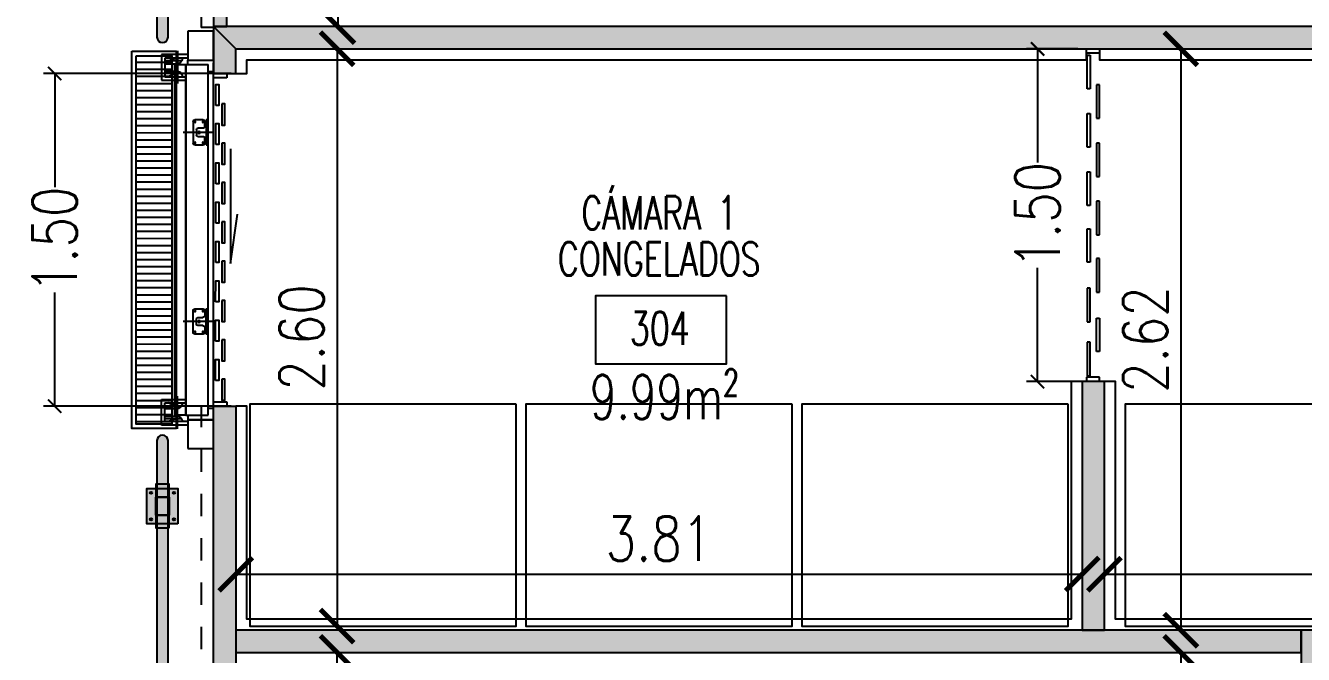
# Model space of a CAD drawing. Header units: millimetres. Extents: x -129 to 3172, y -143 to 919.
# Drawn here: x -43.52 to -37.77, y 8.58 to 11.41 of the extents above; entities that cross this region are included whole.
import ezdxf
from ezdxf.enums import TextEntityAlignment as Align

# ---------------------------------------------------------------- set-up
doc = ezdxf.new("R2010")
doc.units = ezdxf.units.MM
doc.header["$LTSCALE"] = 0.1
doc.linetypes.add('HIDDEN', pattern=[9.525, 6.35, -3.175])
doc.linetypes.add('PLANO BASE ROCA II-2$0$HIDDEN', pattern=[0.375, 0.25, -0.125])
for name, color, linetype in [('A-CAMARA', 160, 'Continuous'), ('C-CÁMARA', 8, 'Continuous'), ('C-METALICA', 8, 'Continuous'), ('D-CAUCHO INT CAMARAS', 8, 'Continuous'), ('D-CAUCHO PUERTAS CAM', 8, 'Continuous'), ('D-PARACHOQUE', 8, 'Continuous'), ('E-GENERAL', 8, 'Continuous'), ('E-REJILLAS', 8, 'Continuous'), ('H-HATCH PANEL  6', 150, 'Continuous'), ('H-HATCH PANEL 10', 130, 'Continuous'), ('R-CUADRO REF', 1, 'Continuous'), ('R-NOMBRE LOCAL', 7, 'Continuous'), ('zA-COTAS', 1, 'Continuous'), ('zA-TXT SUPS', 2, 'Continuous')]:
    doc.layers.add(name, color=color, linetype=linetype)
doc.styles.add('ROMANS', font='ROMANS.SHX', dxfattribs={"width": 0.8, "height": 0.2})
doc.styles.add('VAUX', font='romans.shx', dxfattribs={"width": 0.85})
doc.dimstyles.new('COTA 1-125', dxfattribs={"dimtxt": 0.2, "dimasz": 0.15, "dimexe": 0.08, "dimexo": 0.08, "dimgap": 0.06, "dimtad": 1, "dimzin": 0, "dimdsep": 46, "dimtxsty": 'ROMANS', "dimblk": 'ARCHTICK', "dimcen": 0, "dimclrd": 256, "dimclre": 8, "dimclrt": 3, "dimadec": 0, "dimazin": 0, "dimtfac": 1, "dimtofl": 0, "dimtmove": 0, "dimatfit": 3, "dimldrblk": 'ARCHTICK', "dimfxl": 1, "dimtolj": 1, "dimtzin": 0, "dimlwd": -1, "dimlwe": -1, "dimarcsym": 0})
doc.dimstyles.new('MIG-LATERAL-CHICO', dxfattribs={"dimtxt": 0.12, "dimasz": 0.06, "dimexe": 0.05, "dimexo": 0.02, "dimgap": 0.005, "dimtad": 0, "dimrnd": 0.005, "dimzin": 0, "dimdsep": 46, "dimtxsty": 'ROMANS', "dimblk1": 'ARCHTICK', "dimblk2": 'ARCHTICK', "dimsah": 1, "dimcen": 2.5, "dimclrd": 1, "dimclre": 8, "dimclrt": 3, "dimadec": 0, "dimazin": 0, "dimtfac": 1, "dimtmove": 0, "dimatfit": 3, "dimldrblk": 'ARCHTICK', "dimfxl": 1, "dimtolj": 1, "dimtzin": 0, "dimarcsym": 0})

# ---------------------------------------------------------------- blocks, each defined once
blk = doc.blocks.new('P Cam Corred 150')
at = {"layer": 'E-REJILLAS'}
h = blk.add_hatch(dxfattribs=at)
h.set_pattern_fill('LINE', color=256, scale=0.01, angle=0.00438, style=0)
h.set_pattern_definition([(0.0044, (0.24804, 1.432227), (-2.4e-06, 0.03175), [])])
h.paths.add_polyline_path([(0.408, 1.74), (0.248, 1.74), (0.248, 0.08), (0.408, 0.08)])
at = {"layer": 'A-CAMARA'}
for p, q in [((0.0599, 1.86), (0.0599, 1.66)), ((-0.0001, 1.66), (0.0599, 1.66)), ((0.0599, 0.16), (-0.0001, 0.16)), ((0.0599, -0.04), (0.0599, 0.16))]:
    blk.add_line(p, q, dxfattribs=at)
at = {"layer": 'C-CÁMARA'}
for p, q in [((0.0599, 1.7205), (0.0599, 1.85)), ((0.0599, 1.85), (0.1756, 1.85)), ((0.1756, 1.85), (0.1757, 1.7205)), ((0.1757, 1.745), (0.2947, 1.745)), ((0.1757, 1.729), (0.2788, 1.729)), ((0.2219, 1.7613), (0.2219, 1.6142)), ((0.2301, 1.7163), (0.2621, 1.729)), ((0.2788, 1.729), (0.2788, 1.6452)), ((0.2947, 1.745), (0.2948, 1.6292)), ((0.1757, 1.7205), (0.0599, 1.7205)), ((0.1757, 1.7205), (0.0599, 1.7205)), ((0.06, 0.1519), (0.0599, 1.7082)), ((0.1844, 1.7), (0.0836, 1.7)), ((0.0837, 0.12), (0.0836, 1.7)), ((0.1757, 1.7), (0.1757, 1.7205)), ((0.1845, 0.12), (0.1844, 1.7)), ((0.2043, 1.7163), (0.2788, 1.7163)), ((0.2788, 1.7041), (0.2287, 1.7041)), ((0.2788, 1.6701), (0.2287, 1.6701)), ((0.0599, 1.66), (-0.0001, 1.66)), ((-0.0001, 1.66), (-0.0001, 1.64)), ((-0.0001, 1.64), (0.0599, 1.64)), ((0.0836, 1.6682), (0.0599, 1.6682)), ((0.0599, 1.64), (0.0599, 1.66)), ((0.2788, 1.6452), (0.1844, 1.6452)), ((0.2948, 1.6292), (0.1844, 1.6292)), ((0.2061, 1.6608), (0.2788, 1.6608)), ((0.2287, 1.6608), (0.2662, 1.6452)), ((0.0872, 1.3383), (0.0872, 1.4515)), ((0.0872, 1.4515), (0.0931, 1.4515)), ((0.0931, 1.4515), (0.0931, 1.4285)), ((0.0991, 1.4176), (0.0991, 1.4442)), ((0.1061, 1.4511), (0.1446, 1.4511)), ((0.1516, 1.4442), (0.1516, 1.3453)), ((0.0931, 1.4285), (0.0931, 1.3613)), ((0.1088, 1.4133), (0.1303, 1.4133)), ((0.1373, 1.4063), (0.1373, 1.3835)), ((0.0931, 1.3383), (0.0872, 1.3383)), ((0.0931, 1.3613), (0.0931, 1.3383)), ((0.0991, 1.3453), (0.0991, 1.3722)), ((0.1446, 1.3383), (0.1061, 1.3383)), ((0.1303, 1.3765), (0.1088, 1.3765)), ((-0.0158, 1.321), (-0.0158, 0.8028)), ((-0.0158, 0.8028), (-0.0484, 1.0252)), ((0.0932, 0.5985), (0.0872, 0.5985)), ((0.0872, 0.5985), (0.0872, 0.4853)), ((0.0932, 0.5755), (0.0932, 0.5985)), ((0.0991, 0.5915), (0.0991, 0.5646)), ((0.1446, 0.5985), (0.1061, 0.5985)), ((0.1516, 0.4927), (0.1516, 0.5915)), ((0.0932, 0.5083), (0.0932, 0.5755)), ((0.0991, 0.5193), (0.0991, 0.4927)), ((0.1304, 0.5603), (0.1088, 0.5603)), ((0.1088, 0.5235), (0.1304, 0.5235)), ((0.1374, 0.5305), (0.1374, 0.5533)), ((0.0872, 0.4853), (0.0932, 0.4853)), ((0.0932, 0.4853), (0.0932, 0.5083)), ((0.1061, 0.4857), (0.1446, 0.4857)), ((0.0599, 0.18), (-0.0001, 0.18)), ((-0.0001, 0.18), (-0.0001, 0.16)), ((0.2949, 0.1908), (0.1845, 0.1908)), ((0.2789, 0.1748), (0.1845, 0.1748)), ((0.222, 0.0587), (0.222, 0.2058)), ((0.2288, 0.1592), (0.2663, 0.1748)), ((0.2789, 0.091), (0.2789, 0.1748)), ((0.2949, 0.075), (0.2949, 0.1908)), ((-0.0001, 0.16), (0.0599, 0.16)), ((0.0837, 0.1519), (0.06, 0.1519)), ((0.1845, 0.12), (0.0837, 0.12)), ((0.1758, 0.12), (0.1758, 0.075)), ((0.2062, 0.1592), (0.2789, 0.1592)), ((0.2789, 0.15), (0.2288, 0.15)), ((0.2789, 0.1159), (0.2288, 0.1159)), ((0.06, 0.0995), (0.1758, 0.0996)), ((0.1758, 0.0996), (0.06, 0.0995)), ((0.06, -0.03), (0.06, 0.0995)), ((0.1758, 0.0996), (0.1758, -0.03)), ((0.1758, 0.091), (0.2789, 0.091)), ((0.1758, 0.075), (0.2949, 0.075)), ((0.2044, 0.1037), (0.2789, 0.1037)), ((0.2302, 0.1037), (0.2622, 0.091)), ((0.1758, -0.03), (0.06, -0.03))]:
    blk.add_line(p, q, dxfattribs=at)
at = {"layer": 'C-CÁMARA', "linetype": 'PLANO BASE ROCA II-2$0$HIDDEN'}
for p in [(0.1163, 0.1652), (0.0601, -1.3065)]:
    blk.add_line(p, (0.1164, -1.3065), dxfattribs=at)
at = {"layer": 'C-CÁMARA'}
for points in [[(0.0503, 1.5162), (0.0503, 1.611), (0.0367, 1.611), (0.0367, 1.5162)], [(0.023, 1.5224), (0.023, 1.4276), (0.0094, 1.4276), (0.0094, 1.5224)], [(0.0503, 1.3391), (0.0503, 1.4339), (0.0367, 1.4339), (0.0367, 1.3391)], [(0.023, 1.3453), (0.023, 1.2505), (0.0094, 1.2505), (0.0094, 1.3453)], [(0.0503, 1.162), (0.0503, 1.2567), (0.0367, 1.2567), (0.0367, 1.162)], [(0.023, 1.1682), (0.0231, 1.0734), (0.0095, 1.0734), (0.0095, 1.1682)], [(0.0503, 0.9848), (0.0503, 1.0796), (0.0367, 1.0796), (0.0367, 0.9848)], [(0.0231, 0.9911), (0.0231, 0.8963), (0.0095, 0.8963), (0.0095, 0.9911)], [(0.0503, 0.8077), (0.0503, 0.9025), (0.0367, 0.9025), (0.0367, 0.8077)], [(0.0231, 0.814), (0.0231, 0.7192), (0.0095, 0.7192), (0.0095, 0.814)], [(0.0504, 0.6306), (0.0503, 0.7254), (0.0368, 0.7254), (0.0368, 0.6306)], [(0.0231, 0.6368), (0.0231, 0.5421), (0.0095, 0.5421), (0.0095, 0.6368)], [(0.0504, 0.4535), (0.0504, 0.5483), (0.0368, 0.5483), (0.0368, 0.4535)], [(0.0231, 0.4597), (0.0231, 0.3649), (0.0095, 0.3649), (0.0095, 0.4597)], [(0.0504, 0.2764), (0.0504, 0.3712), (0.0368, 0.3712), (0.0368, 0.2764)], [(0.0231, 0.2826), (0.0231, 0.1878), (0.0095, 0.1878), (0.0095, 0.2826)]]:
    blk.add_lwpolyline(points, close=True, dxfattribs=at)
for centre, radius in [((0.107, 1.4421), 0.00291), ((0.1437, 1.4421), 0.00291), ((0.1246, 1.3941), 0.00441), ((0.107, 1.3474), 0.00291), ((0.1437, 1.3474), 0.00291), ((0.107, 0.5895), 0.00291), ((0.1437, 0.5895), 0.00291), ((0.1246, 0.5427), 0.00441), ((0.107, 0.4947), 0.00291), ((0.1437, 0.4947), 0.00291)]:
    blk.add_circle(centre, radius, dxfattribs=at)
for centre, radius, start, end in [((0.2251, 1.7275), 0.0236, 176.37277, 278.82911), ((0.2251, 1.6467), 0.0236, 81.17965, 183.63599), ((0.1061, 1.4442), 0.00699, 90.00438, 180.00438), ((0.1446, 1.4442), 0.00699, 0.00438, 90.00438), ((0.1108, 1.4311), 0.0179, 171.81824, 263.33102), ((0.1303, 1.4063), 0.00699, 0.00438, 90.00438), ((0.1303, 1.3835), 0.00699, 270.00438, 0.00438), ((0.1108, 1.3587), 0.0179, 96.67774, 188.19052), ((0.1061, 1.3453), 0.00699, 180.00438, 270.00438), ((0.1446, 1.3453), 0.00699, 270.00438, 0.00438), ((0.1109, 0.5781), 0.0179, 171.81824, 263.33102), ((0.1061, 0.5915), 0.00699, 90.00438, 180.00438), ((0.1446, 0.5915), 0.00699, 0.00438, 90.00438), ((0.1109, 0.5058), 0.0179, 96.67774, 188.19052), ((0.1304, 0.5533), 0.00699, 0.00438, 90.00438), ((0.1304, 0.5305), 0.00699, 270.00438, 0.00438), ((0.1061, 0.4927), 0.00699, 180.00438, 270.00438), ((0.1446, 0.4927), 0.00699, 270.00438, 0.00438), ((0.2252, 0.1733), 0.0236, 176.37277, 278.82911), ((0.2252, 0.0925), 0.0236, 81.17965, 183.63599)]:
    blk.add_arc(centre, radius, start, end, dxfattribs=at)
at = {"layer": 'C-METALICA', "color": 8}
for p, q in [((0.0582, 1.3941), (0.1969, 1.3941)), ((0.0583, 0.5427), (0.1969, 0.5427))]:
    blk.add_line(p, q, dxfattribs=at)
at = {"layer": 'D-CAUCHO PUERTAS CAM'}
blk.add_lwpolyline([(0.2344, 1.7), (0.1845, 1.7), (0.1845, 0.12), (0.2344, 0.12)], close=True, dxfattribs=at)
at = {"layer": 'E-REJILLAS'}
blk.add_lwpolyline([(0.428, 1.76), (0.228, 1.76), (0.228, 0.06), (0.428, 0.06), (0.428, 1.76)], dxfattribs=at)
blk.add_lwpolyline([(0.408, 1.74), (0.248, 1.74), (0.248, 0.08), (0.408, 0.08)], close=True, dxfattribs=at)
blk = doc.blocks.new('CORTINAS 150')
at = {"layer": 'C-CÁMARA'}
for p, q in [((-0.06, 0), (-0.06, -0.02)), ((0, -0.02), (0, 0)), ((-0.06, -0.02), (0, -0.02)), ((-0.0173, -0.0292, -0.0421), (-0.0173, -0.1806, -0.0421)), ((-0.0037, -0.0292, -0.0421), (-0.0173, -0.0292, -0.0421)), ((-0.0037, -0.1806, -0.0421), (-0.0037, -0.0292, -0.0421)), ((-0.06, -0.3131), (-0.06, -0.1617)), ((-0.06, -0.1617), (-0.0464, -0.1617)), ((-0.0464, -0.1617), (-0.0464, -0.3131)), ((-0.0173, -0.1806, -0.0421), (-0.0037, -0.1806, -0.0421)), ((-0.0464, -0.3131), (-0.06, -0.3131)), ((-0.0173, -0.292, -0.0421), (-0.0173, -0.4434, -0.0421)), ((-0.0037, -0.292, -0.0421), (-0.0173, -0.292, -0.0421)), ((-0.0037, -0.4434, -0.0421), (-0.0037, -0.292, -0.0421)), ((-0.06, -0.5759), (-0.06, -0.4245)), ((-0.06, -0.4245), (-0.0464, -0.4245)), ((-0.0464, -0.4245), (-0.0464, -0.5759)), ((-0.0173, -0.4434, -0.0421), (-0.0037, -0.4434, -0.0421)), ((-0.0173, -0.5547, -0.0421), (-0.0173, -0.7061, -0.0421)), ((-0.0037, -0.5547, -0.0421), (-0.0173, -0.5547, -0.0421)), ((-0.0037, -0.7061, -0.0421), (-0.0037, -0.5547, -0.0421)), ((-0.0464, -0.5759), (-0.06, -0.5759)), ((-0.06, -0.8386), (-0.06, -0.6872)), ((-0.06, -0.6872), (-0.0464, -0.6872)), ((-0.0464, -0.6872), (-0.0464, -0.8386)), ((-0.0173, -0.7061, -0.0421), (-0.0037, -0.7061, -0.0421)), ((-0.0464, -0.8386), (-0.06, -0.8386)), ((-0.0173, -0.8108, -0.0421), (-0.0173, -0.9622, -0.0421)), ((-0.0037, -0.8108, -0.0421), (-0.0173, -0.8108, -0.0421)), ((-0.0037, -0.9622, -0.0421), (-0.0037, -0.8108, -0.0421)), ((-0.06, -1.0963), (-0.06, -0.9449)), ((-0.06, -0.9449), (-0.0464, -0.9449)), ((-0.0464, -0.9449), (-0.0464, -1.0963)), ((-0.0173, -0.9622, -0.0421), (-0.0037, -0.9622, -0.0421)), ((-0.0173, -1.2305, -0.0421), (-0.0173, -1.0791, -0.0421)), ((-0.0173, -1.0791, -0.0421), (-0.0037, -1.0791, -0.0421)), ((-0.0037, -1.0791, -0.0421), (-0.0037, -1.2305, -0.0421)), ((-0.0464, -1.0963), (-0.06, -1.0963)), ((-0.06, -1.2133), (-0.06, -1.3647)), ((-0.0464, -1.2133), (-0.06, -1.2133)), ((-0.0464, -1.3647), (-0.0464, -1.2133)), ((-0.0037, -1.2305, -0.0421), (-0.0173, -1.2305, -0.0421)), ((-0.0173, -1.4736, -0.0421), (-0.0173, -1.3222, -0.0421)), ((-0.0173, -1.3222, -0.0421), (-0.0037, -1.3222, -0.0421)), ((-0.0037, -1.3222, -0.0421), (-0.0037, -1.4736, -0.0421)), ((-0.06, -1.3647), (-0.0464, -1.3647)), ((-0.06, -1.5), (-0.06, -1.48)), ((-0.06, -1.48), (0, -1.48)), ((-0.0037, -1.4736, -0.0421), (-0.0173, -1.4736, -0.0421)), ((0, -1.48), (0, -1.5))]:
    blk.add_line(p, q, dxfattribs=at)
blk = doc.blocks.new('PLT - Parachoque pie')
at = {"layer": 'D-PARACHOQUE'}
h = blk.add_hatch(color=253, dxfattribs=at)
h.paths.add_polyline_path([(0.041, 0.18), (0.099, 0.18), (0.099, 0.12), (0.041, 0.12)])
h.paths.add_polyline_path([(0.04, 0.12), (0.1, 0.12), (0.1, 0.04), (0.04, 0.04)])
h.paths.add_polyline_path([(0.041, 0.04), (0.099, 0.04), (0.099, -0.02), (0.041, -0.02)])
blk.add_hatch(color=254, dxfattribs=at).paths.add_polyline_path([(0, 0.16), (0.14, 0.16), (0.14, 0), (0, 0)])
for points in [[(0.041, 0.18), (0.099, 0.18), (0.099, 0.12), (0.041, 0.12)], [(0, 0.16), (0.14, 0.16), (0.14, 0), (0, 0)], [(0.04, 0.12), (0.1, 0.12), (0.1, 0.04), (0.04, 0.04)], [(0.041, 0.04), (0.099, 0.04), (0.099, -0.02), (0.041, -0.02)]]:
    blk.add_lwpolyline(points, close=True, dxfattribs=at)
for centre in [(0.0184, 0.1398, -0.0122), (0.1216, 0.1398, -0.0122), (0.0184, 0.0202, -0.0122), (0.1216, 0.0202, -0.0122)]:
    blk.add_circle(centre, 0.00498, dxfattribs=at)
blk = doc.blocks.new('N Local')
at = {"layer": 'R-CUADRO REF'}
blk.add_lwpolyline([(6337.1934, -934.8286), (6337.93, -934.8286), (6337.93, -935.2124), (6337.1934, -935.2124)], close=True, dxfattribs=at)
at = {"layer": 'R-CUADRO REF', "lineweight": 0, "style": 'VAUX', "width": 0.85}
blk.add_attdef('NUMERO', text='', height=0.1823, dxfattribs=at).set_placement((6337.5847, -935.1061), align=Align.CENTER)
at = {"layer": 'R-NOMBRE LOCAL', "lineweight": 0, "style": 'VAUX', "width": 0.85}
for p in [(6337.5718, -934.4549), (6337.5718, -934.7149)]:
    blk.add_attdef('NOMBRE', text='', height=0.1823, dxfattribs=at).set_placement(p, align=Align.CENTER)
blk = doc.blocks.new('_ARCHTICK')
at = {"color": 0, "linetype": 'ByBlock', "const_width": 0.15}
blk.add_lwpolyline([(-0.5, -0.5), (0.5, 0.5)], dxfattribs=at)
blk = doc.blocks.new('*D336')
at = {"layer": 'Defpoints', "color": 0, "transparency": 16777216}
for p in [(-43.3921, 11.1971), (-42.5764, 11.1971, -0.0255), (-42.5764, 9.6971, -0.0056)]:
    blk.add_point(p, dxfattribs=at)
at = {"layer": 'zA-COTAS', "color": 8, "lineweight": -2, "transparency": 16777216}
for p, q in [((-42.5964, 11.1971), (-43.4421, 11.1971)), ((-42.5964, 9.6971), (-43.4421, 9.6971))]:
    blk.add_line(p, q, dxfattribs=at)
at = {"layer": 'zA-COTAS', "color": 1, "lineweight": -2, "transparency": 16777216}
for p, q in [((-43.3921, 11.1971), (-43.3921, 10.6845)), ((-43.3921, 9.6971), (-43.3921, 10.2097))]:
    blk.add_line(p, q, dxfattribs=at)
at = {"layer": 'zA-COTAS', "color": 1, "lineweight": -2, "transparency": 16777216, "xscale": 0.06, "yscale": 0.06, "zscale": 0.06}
for p, rotation in [((-43.3921, 11.1971), 90), ((-43.3921, 9.6971), 270)]:
    blk.add_blockref('_ARCHTICK', p, dxfattribs=dict(at, rotation=rotation))
at = {"layer": 'zA-COTAS', "color": 3, "transparency": 16777216, "insert": (-43.3921, 10.4471), "char_height": 0.2, "attachment_point": 5, "rotation": 90, "style": 'ROMANS'}
blk.add_mtext('\\A1;1.50', dxfattribs=at)
blk = doc.blocks.new('*D519')
at = {"layer": 'Defpoints', "color": 0, "transparency": 16777216}
for p in [(-38.9644, 11.3081), (-38.7631, 11.3081), (-38.7631, 9.8081)]:
    blk.add_point(p, dxfattribs=at)
at = {"layer": 'zA-COTAS', "color": 8, "lineweight": -2, "transparency": 16777216}
for p, q in [((-38.7831, 11.3081), (-39.0144, 11.3081)), ((-38.7831, 9.8081), (-39.0144, 9.8081))]:
    blk.add_line(p, q, dxfattribs=at)
at = {"layer": 'zA-COTAS', "color": 1, "lineweight": -2, "transparency": 16777216}
for p, q in [((-38.9644, 11.3081), (-38.9644, 10.7955)), ((-38.9644, 9.8081), (-38.9644, 10.3207))]:
    blk.add_line(p, q, dxfattribs=at)
at = {"layer": 'zA-COTAS', "color": 1, "lineweight": -2, "transparency": 16777216, "xscale": 0.06, "yscale": 0.06, "zscale": 0.06}
for p, rotation in [((-38.9644, 11.3081), 90), ((-38.9644, 9.8081), 270)]:
    blk.add_blockref('_ARCHTICK', p, dxfattribs=dict(at, rotation=rotation))
at = {"layer": 'zA-COTAS', "color": 3, "transparency": 16777216, "insert": (-38.9644, 10.5581), "char_height": 0.2, "attachment_point": 5, "rotation": 90, "style": 'ROMANS'}
blk.add_mtext('\\A1;1.50', dxfattribs=at)
blk = doc.blocks.new('*D433')
at = {"layer": 'Defpoints', "color": 0, "transparency": 16777216}
for p in [(-42.116, 14.5081, -0.0011), (-42.116, 11.4081, -0.0255), (-42.116, 11.4081)]:
    blk.add_point(p, dxfattribs=at)
at = {"layer": 'zA-COTAS', "transparency": 16777216}
blk.add_line((-42.116, 14.5081), (-42.116, 11.4081), dxfattribs=at)
at = {"layer": 'zA-COTAS', "color": 8, "linetype": 'HIDDEN', "transparency": 16777216}
blk.add_line((-42.036, 14.5081), (-42.036, 14.5081), dxfattribs=at)
at = {"layer": 'zA-COTAS', "transparency": 16777216, "xscale": 0.15, "yscale": 0.15, "zscale": 0.15}
for p, rotation in [((-42.116, 14.5081), 90), ((-42.116, 11.4081), 270)]:
    blk.add_blockref('_ARCHTICK', p, dxfattribs=dict(at, rotation=rotation))
at = {"layer": 'zA-COTAS', "color": 3, "transparency": 16777216, "insert": (-42.276, 12.9581), "char_height": 0.2, "attachment_point": 5, "rotation": 90, "style": 'ROMANS'}
blk.add_mtext('\\A1;3.10', dxfattribs=at)
blk = doc.blocks.new('*D434')
at = {"layer": 'Defpoints', "color": 0, "transparency": 16777216}
for p in [(-42.1198, 11.3081, -0.0255), (-42.1198, 8.7063, -0.0066), (-42.1198, 8.7063)]:
    blk.add_point(p, dxfattribs=at)
at = {"layer": 'zA-COTAS', "transparency": 16777216}
blk.add_line((-42.1198, 11.3081), (-42.1198, 8.7063), dxfattribs=at)
at = {"layer": 'zA-COTAS', "transparency": 16777216, "xscale": 0.15, "yscale": 0.15, "zscale": 0.15}
for p, rotation in [((-42.1198, 11.3081), 90), ((-42.1198, 8.7063), 270)]:
    blk.add_blockref('_ARCHTICK', p, dxfattribs=dict(at, rotation=rotation))
at = {"layer": 'zA-COTAS', "color": 3, "transparency": 16777216, "insert": (-42.2798, 10.0072), "char_height": 0.2, "attachment_point": 5, "rotation": 90, "style": 'ROMANS'}
blk.add_mtext('\\A1;2.60', dxfattribs=at)
blk = doc.blocks.new('*D435')
at = {"layer": 'Defpoints', "color": 0, "transparency": 16777216}
for p in [(-42.1205, 8.5878, -0.0056), (-42.1205, 6.6551, -0.0255), (-42.1205, 6.6551)]:
    blk.add_point(p, dxfattribs=at)
at = {"layer": 'zA-COTAS', "transparency": 16777216}
blk.add_line((-42.1205, 8.5878), (-42.1205, 6.6551), dxfattribs=at)
at = {"layer": 'zA-COTAS', "transparency": 16777216, "xscale": 0.15, "yscale": 0.15, "zscale": 0.15}
for p, rotation in [((-42.1205, 8.5878), 90), ((-42.1205, 6.6551), 270)]:
    blk.add_blockref('_ARCHTICK', p, dxfattribs=dict(at, rotation=rotation))
at = {"layer": 'zA-COTAS', "color": 3, "transparency": 16777216, "insert": (-42.2805, 7.6214), "char_height": 0.2, "attachment_point": 5, "rotation": 90, "style": 'ROMANS'}
blk.add_mtext('\\A1;1.93', dxfattribs=at)
blk = doc.blocks.new('*D437')
at = {"layer": 'Defpoints', "color": 0, "transparency": 16777216}
for p in [(-38.3189, 11.3081, -0.0255), (-38.3189, 8.6875, -0.0255), (-38.3189, 8.6875)]:
    blk.add_point(p, dxfattribs=at)
at = {"layer": 'zA-COTAS', "transparency": 16777216}
blk.add_line((-38.3189, 11.3081), (-38.3189, 8.6875), dxfattribs=at)
at = {"layer": 'zA-COTAS', "transparency": 16777216, "xscale": 0.15, "yscale": 0.15, "zscale": 0.15}
for p, rotation in [((-38.3189, 11.3081), 90), ((-38.3189, 8.6875), 270)]:
    blk.add_blockref('_ARCHTICK', p, dxfattribs=dict(at, rotation=rotation))
at = {"layer": 'zA-COTAS', "color": 3, "transparency": 16777216, "insert": (-38.4789, 9.9978), "char_height": 0.2, "attachment_point": 5, "rotation": 90, "style": 'ROMANS'}
blk.add_mtext('\\A1;2.62', dxfattribs=at)
blk = doc.blocks.new('*D438')
at = {"layer": 'Defpoints', "color": 0, "transparency": 16777216}
for p in [(-38.3189, 8.5875, -0.03), (-38.3189, 6.6507), (-37.9736, 6.6507, -0.0473)]:
    blk.add_point(p, dxfattribs=at)
at = {"layer": 'zA-COTAS', "transparency": 16777216}
blk.add_line((-38.3189, 8.5875), (-38.3189, 6.6507), dxfattribs=at)
at = {"layer": 'zA-COTAS', "color": 8, "linetype": 'HIDDEN', "transparency": 16777216}
blk.add_line((-38.0536, 6.6507), (-38.3989, 6.6507), dxfattribs=at)
at = {"layer": 'zA-COTAS', "transparency": 16777216, "xscale": 0.15, "yscale": 0.15, "zscale": 0.15}
for p, rotation in [((-38.3189, 8.5875), 90), ((-38.3189, 6.6507), 270)]:
    blk.add_blockref('_ARCHTICK', p, dxfattribs=dict(at, rotation=rotation))
at = {"layer": 'zA-COTAS', "color": 3, "transparency": 16777216, "insert": (-38.4789, 7.6191), "char_height": 0.2, "attachment_point": 5, "rotation": 90, "style": 'ROMANS'}
blk.add_mtext('\\A1;1.94', dxfattribs=at)
blk = doc.blocks.new('*D445')
at = {"layer": 'Defpoints', "color": 0, "transparency": 16777216}
for p in [(-42.5764, 8.9405, -0.0056), (-38.7631, 8.9404, -0.0056), (-38.7631, 8.9404)]:
    blk.add_point(p, dxfattribs=at)
at = {"layer": 'zA-COTAS', "transparency": 16777216}
blk.add_line((-42.5764, 8.9404), (-38.7631, 8.9404), dxfattribs=at)
at = {"layer": 'zA-COTAS', "color": 8, "linetype": 'HIDDEN', "transparency": 16777216}
blk.add_line((-42.5764, 8.8605), (-42.5764, 8.8604), dxfattribs=at)
at = {"layer": 'zA-COTAS', "transparency": 16777216, "xscale": 0.15, "yscale": 0.15, "zscale": 0.15, "rotation": 180}
blk.add_blockref('_ARCHTICK', (-42.5764, 8.9404), dxfattribs=at)
at = {"layer": 'zA-COTAS', "transparency": 16777216, "xscale": 0.15, "yscale": 0.15, "zscale": 0.15}
blk.add_blockref('_ARCHTICK', (-38.7631, 8.9404), dxfattribs=at)
at = {"layer": 'zA-COTAS', "color": 3, "transparency": 16777216, "insert": (-40.6698, 9.1004), "char_height": 0.2, "attachment_point": 5, "style": 'ROMANS'}
blk.add_mtext('\\A1;3.81', dxfattribs=at)
blk = doc.blocks.new('*D446')
at = {"layer": 'Defpoints', "color": 0, "transparency": 16777216}
for p in [(-38.6631, 8.9404, -0.03), (-34.7491, 8.9404, -0.03), (-34.7491, 8.9404)]:
    blk.add_point(p, dxfattribs=at)
at = {"layer": 'zA-COTAS', "transparency": 16777216}
blk.add_line((-38.6631, 8.9404), (-34.7491, 8.9404), dxfattribs=at)
at = {"layer": 'zA-COTAS', "color": 8, "linetype": 'HIDDEN', "transparency": 16777216}
blk.add_line((-38.6631, 8.8604), (-38.6631, 8.8604), dxfattribs=at)
at = {"layer": 'zA-COTAS', "transparency": 16777216, "xscale": 0.15, "yscale": 0.15, "zscale": 0.15, "rotation": 180}
blk.add_blockref('_ARCHTICK', (-38.6631, 8.9404), dxfattribs=at)
at = {"layer": 'zA-COTAS', "transparency": 16777216, "xscale": 0.15, "yscale": 0.15, "zscale": 0.15}
blk.add_blockref('_ARCHTICK', (-34.7491, 8.9404), dxfattribs=at)
at = {"layer": 'zA-COTAS', "color": 3, "transparency": 16777216, "insert": (-36.7061, 9.1004), "char_height": 0.2, "attachment_point": 5, "style": 'ROMANS'}
blk.add_mtext('\\A1;3.91', dxfattribs=at)

msp = doc.modelspace()

# ---------------------------------------------------------------- hatches: boundary and pattern name
at = {"layer": 'D-PARACHOQUE'}
h = msp.add_hatch(color=253, dxfattribs=at)
edge = h.paths.add_edge_path()
edge.add_line((-42.8816, 11.361), (-42.8816, 12.7054))
edge.add_arc((-42.9066, 12.7054), 0.025, 360, 540)
edge.add_line((-42.9316, 12.7054), (-42.9316, 11.361))
edge.add_arc((-42.9066, 11.361), 0.025, 180, 360)
h = msp.add_hatch(color=253, dxfattribs=at)
edge = h.paths.add_edge_path()
edge.add_line((-42.8816, 6.5994), (-42.8816, 9.5421))
edge.add_arc((-42.9066, 9.5421), 0.025, 360, 540)
edge.add_line((-42.9316, 9.5421), (-42.9316, 6.5994))
edge.add_arc((-42.9066, 6.5994), 0.025, 180, 360)
at = {"layer": 'H-HATCH PANEL  6'}
msp.add_hatch(color=256, dxfattribs=at).paths.add_polyline_path([(-42.6164, 12.8701), (-42.6764, 12.8701), (-42.6764, 11.4081), (-42.6164, 11.4081)])
at = {"layer": 'H-HATCH PANEL 10'}
for points in [[(-42.6764, 11.4081), (-42.5764, 11.3081), (-34.7892, 11.3081), (-34.6892, 11.4081)], [(-42.6764, 11.1971), (-42.5764, 11.1971), (-42.5764, 11.3081), (-42.6764, 11.4081)], [(-38.7631, 8.6875), (-38.6631, 8.6875), (-38.6631, 9.8081), (-38.7631, 9.8081)], [(-42.6763, 9.6971), (-42.5764, 9.6971), (-42.5764, 6.6551), (-42.6764, 6.5551)], [(-38.7631, 8.5875), (-37.7764, 8.5875), (-37.7764, 8.6875), (-38.7631, 8.6875), (-42.5764, 8.6875), (-42.5764, 8.5875)], [(-37.7764, 6.6551), (-37.6764, 6.5551), (-37.6764, 8.6875), (-37.7764, 8.6875)]]:
    msp.add_hatch(color=256, dxfattribs=at).paths.add_polyline_path(points)

# ---------------------------------------------------------------- linework, layer by layer
at = {"layer": 'A-CAMARA'}
for points in [[(-42.6164, 12.8701), (-42.6164, 12.8701), (-42.6164, 12.8701), (-42.6764, 12.8701), (-42.6764, 12.8701), (-42.6764, 12.8701), (-42.6764, 11.4081), (-42.6764, 11.4081), (-42.6164, 11.4081), (-42.6164, 11.4081), (-42.6164, 12.8701)], [(-42.6764, 11.1971), (-42.6764, 11.1971), (-42.6764, 11.1971), (-42.5764, 11.1971), (-42.5764, 11.1971), (-42.5764, 11.1971), (-42.5764, 11.3081), (-42.5764, 11.3081), (-42.6764, 11.4081), (-42.6764, 11.4081), (-42.6764, 11.1971)], [(-42.6764, 11.4081), (-42.6764, 11.4081), (-42.6764, 11.4081), (-42.5764, 11.3081), (-42.5764, 11.3081), (-42.5764, 11.3081), (-34.7892, 11.3081), (-34.7892, 11.3081), (-34.6892, 11.4081), (-34.6892, 11.4081), (-42.6764, 11.4081)], [(-38.7631, 8.6875), (-38.7631, 8.6875), (-38.7631, 8.6875), (-38.6631, 8.6875), (-38.6631, 8.6875), (-38.6631, 8.6875), (-38.6631, 9.8081), (-38.6631, 9.8081), (-38.7631, 9.8081), (-38.7631, 9.8081), (-38.7631, 8.6875)], [(-42.6763, 9.6971), (-42.6763, 9.6971), (-42.6763, 9.6971), (-42.5764, 9.6971), (-42.5764, 9.6971), (-42.5764, 9.6971), (-42.5764, 6.6551), (-42.5764, 6.6551), (-42.6764, 6.5551), (-42.6764, 6.5551), (-42.6763, 9.6971)], [(-38.7631, 8.5875), (-38.7631, 8.5875), (-37.7764, 8.5875), (-37.7764, 8.6875), (-38.7631, 8.6875), (-38.7631, 8.6875), (-42.5764, 8.6875), (-42.5764, 8.6875), (-42.5764, 8.6875), (-42.5764, 8.5875), (-38.7631, 8.5875)], [(-37.7764, 6.6551), (-37.7764, 6.6551), (-37.7764, 6.6551), (-37.6764, 6.5551), (-37.6764, 6.5551), (-37.6764, 6.5551), (-37.6764, 8.6875), (-37.6764, 8.6875), (-37.7764, 8.6875), (-37.7764, 8.6875), (-37.7764, 6.6551)]]:
    msp.add_lwpolyline(points, dxfattribs=at)
at = {"layer": 'D-CAUCHO INT CAMARAS'}
for points in [[(-42.5764, 11.1971), (-42.5264, 11.1971), (-42.5264, 11.2581), (-38.7445, 11.2581), (-38.7445, 11.3081)], [(-38.6845, 11.3081), (-38.6845, 11.2581), (-34.8391, 11.2581), (-34.8391, 8.7381), (-38.6131, 8.7381), (-38.6131, 9.8081), (-38.6631, 9.8081)], [(-38.7631, 9.8081), (-38.8131, 9.8081), (-38.8131, 8.7381), (-42.5264, 8.7381), (-42.5264, 9.6971), (-42.5764, 9.6971)]]:
    msp.add_lwpolyline(points, dxfattribs=at)
at = {"layer": 'D-PARACHOQUE'}
for points in [[(-42.8816, 11.361), (-42.8816, 12.7054, 1), (-42.9316, 12.7054), (-42.9316, 11.361, 1), (-42.8816, 11.361), (-42.8816, 11.361)], [(-42.8816, 6.5994), (-42.8816, 9.5421, 1), (-42.9316, 9.5421), (-42.9316, 6.5994, 1), (-42.8816, 6.5994), (-42.8816, 6.5994)]]:
    msp.add_lwpolyline(points, format="xyb", dxfattribs=at)
at = {"layer": 'E-GENERAL'}
for points in [[(-41.313, 9.7063), (-42.513, 9.7063), (-42.513, 8.7063), (-41.313, 8.7063)], [(-40.0698, 9.7063), (-41.2698, 9.7063), (-41.2698, 8.7063), (-40.0698, 8.7063)], [(-38.8265, 9.7063), (-40.0265, 9.7063), (-40.0265, 8.7063), (-38.8265, 8.7063)], [(-37.3694, 9.7063), (-38.5694, 9.7063), (-38.5694, 8.7063), (-37.3694, 8.7063)]]:
    msp.add_lwpolyline(points, close=True, dxfattribs=at)

# ---------------------------------------------------------------- block references
at = {"xscale": -1}
for name, p in [('P Cam Corred 150', (-42.6162, 12.7101)), ('P Cam Corred 150', (-42.6165, 9.5371)), ('CORTINAS 150', (-38.7445, 11.3081))]:
    msp.add_blockref(name, p, dxfattribs=at)
ref = msp.add_blockref('N Local', (5029.3889, 758.0582), dxfattribs=dict(xscale=-0.7999999999999545, yscale=0.8000000000000114, zscale=0.8))
ref.add_attrib('NUMERO', '304', dxfattribs={"layer": 'R-CUADRO REF', "lineweight": 0, "height": 0.15, "style": 'VAUX', "width": 0.7}).set_placement((-40.6662, 9.9733), align=Align.CENTER)
ref.add_attrib('NOMBRE', 'CÁMARA 1', dxfattribs={"layer": 'R-NOMBRE LOCAL', "lineweight": 0, "height": 0.15, "style": 'VAUX', "width": 0.7}).set_placement((-40.6685, 10.4943), align=Align.CENTER)
ref.add_attrib('NOMBRE', 'CONGELADOS', dxfattribs={"layer": 'R-NOMBRE LOCAL', "lineweight": 0, "height": 0.15, "style": 'VAUX', "width": 0.7}).set_placement((-40.6685, 10.2863), align=Align.CENTER)
at = {"rotation": 180}
msp.add_blockref('PLT - Parachoque pie', (-42.8366, 9.327), dxfattribs=at)

# ---------------------------------------------------------------- texts
at = {"layer": 'zA-TXT SUPS', "insert": (-42.8602, 9.8392, 0.0192), "char_height": 0.2, "width": 4.465041, "attachment_point": 1, "line_spacing_factor": 0.999789, "style": 'VAUX'}
msp.add_mtext('\\pi1.87919;{\\W0.7;9.99m²}', dxfattribs=at)

# ---------------------------------------------------------------- dimensions: what is measured, and where the dimension line sits
at = {"layer": 'zA-COTAS'}
for base, p1, p2, picture, middle in [((-42.116, 11.4081, 0.0219), (-42.116, 14.5081, 0.0208), (-42.116, 11.4081, -0.0036), '*D433', (-42.276, 12.9581, 0.0219)), ((-42.1198, 8.7063, 0.0219), (-42.1198, 11.3081, -0.0036), (-42.1198, 8.7063, 0.0153), '*D434', (-42.2798, 10.0072, 0.0219)), ((-38.3189, 8.6875, 0.0219), (-38.3189, 11.3081, -0.0036), (-38.3189, 8.6875, -0.0036), '*D437', (-38.4789, 9.9978, 0.0219)), ((-42.1205, 6.6551, 0.0219), (-42.1205, 8.5878, 0.0162), (-42.1205, 6.6551, -0.0036), '*D435', (-42.2805, 7.6214, 0.0219)), ((-38.3189, 6.6507, 0.0219), (-38.3189, 8.5875, -0.0082), (-37.9736, 6.6507, -0.0255), '*D438', (-38.4789, 7.6191, 0.0219))]:
    dim = msp.add_linear_dim(base=base, p1=p1, p2=p2, angle=90, dimstyle='COTA 1-125', dxfattribs=at)
    dim.commit()
    dim.dimension.update_dxf_attribs({"geometry": picture, "text_midpoint": middle})
for base, p1, p2, picture, middle in [((-38.9644, 11.3081), (-38.7631, 9.8081), (-38.7631, 11.3081), '*D519', (-38.9644, 10.5581)), ((-43.3921, 11.1971), (-42.5764, 9.6971, -0.0056), (-42.5764, 11.1971, -0.0255), '*D336', (-43.3921, 10.4471))]:
    dim = msp.add_linear_dim(base=base, p1=p1, p2=p2, angle=90, dimstyle='MIG-LATERAL-CHICO', override={"dimfxl": 0.18}, dxfattribs=at)
    dim.commit()
    dim.dimension.update_dxf_attribs({"geometry": picture, "text_midpoint": middle})
for base, p1, p2, picture, middle in [((-38.7631, 8.9404, 0.002), (-42.5764, 8.9405, -0.0036), (-38.7631, 8.9404, -0.0036), '*D445', (-40.6698, 9.1004, 0.002)), ((-34.7491, 8.9404, 0.002), (-38.6631, 8.9404, -0.028), (-34.7491, 8.9404, -0.028), '*D446', (-36.7061, 9.1004, 0.002))]:
    dim = msp.add_linear_dim(base=base, p1=p1, p2=p2, dimstyle='COTA 1-125', dxfattribs=at)
    dim.commit()
    dim.dimension.update_dxf_attribs({"geometry": picture, "text_midpoint": middle})

doc.saveas('drawing.dxf')
